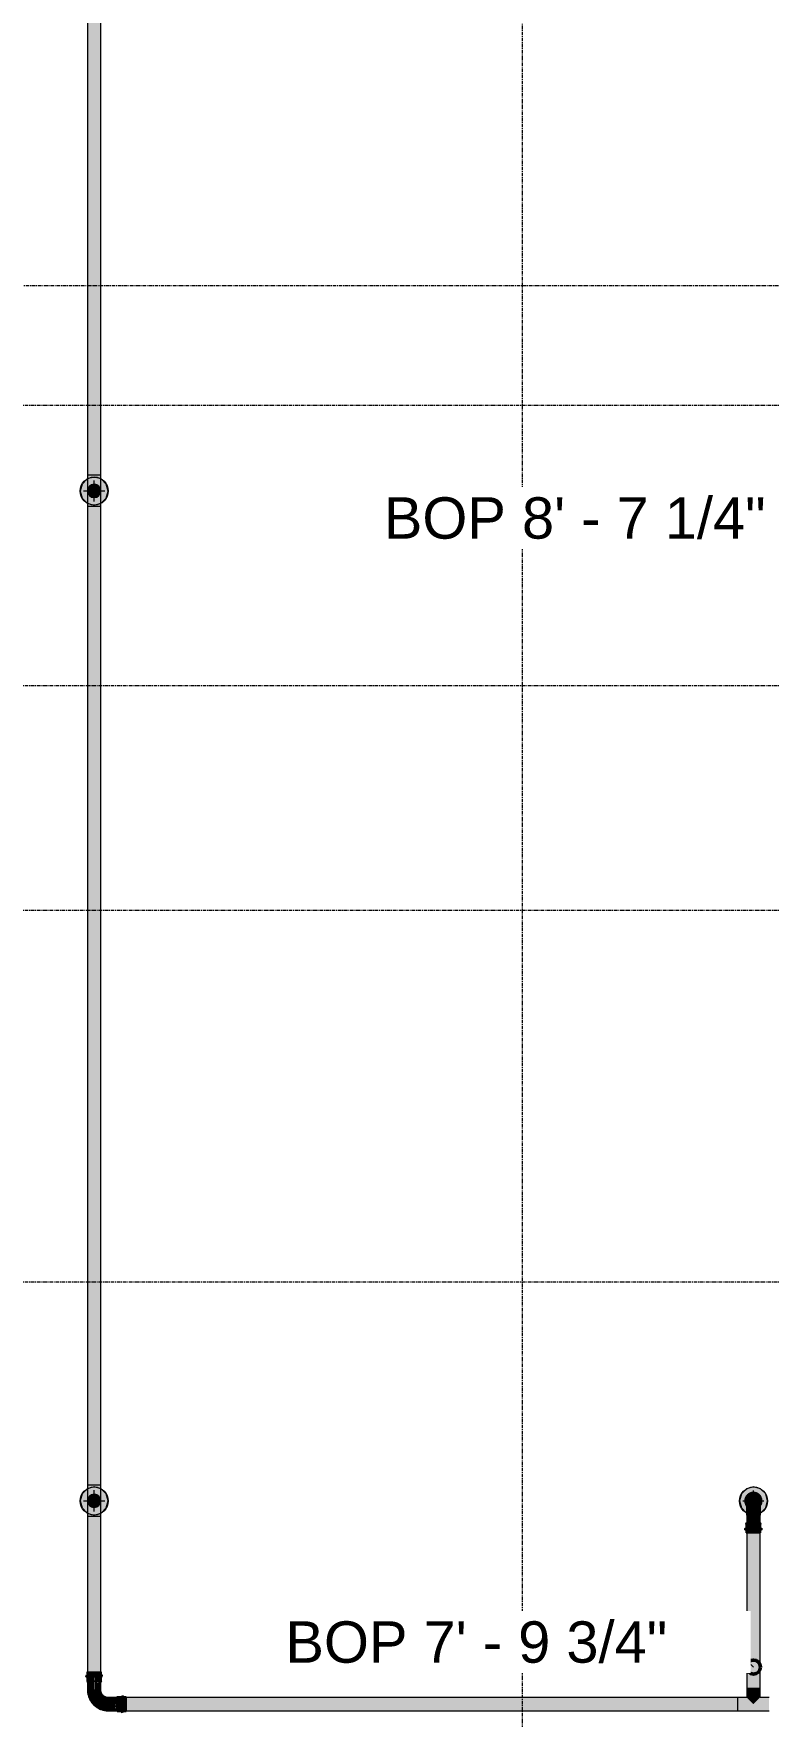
# Model space of a CAD drawing. Header units: inches. Extents: x -3679 to 241, y -496 to 1784.
# Drawn here: x -3010.6 to -2905.9, y 625 to 865 of the extents above; entities that cross this region are included whole.
import ezdxf

# ---------------------------------------------------------------- set-up
doc = ezdxf.new("R2010")
doc.units = ezdxf.units.IN
doc.header["$MEASUREMENT"] = 0
doc.linetypes.add('Grid Line', pattern=[0.875, 0.5, -0.125, 0.125, -0.125])
for name, color, linetype, lineweight in [('A-ANNO-NOTE', 250, 'Continuous', 9), ('G-ANNO-DIMS', 251, 'Continuous', 9), ('P-PIPE', 1, 'Continuous', 9), ('P-PIPE-CNTR', 1, 'Continuous', 9), ('S-GRID', 8, 'Continuous', 9)]:
    doc.layers.add(name, color=color, linetype=linetype, lineweight=lineweight)
doc.styles.add('Arial_1', font='arial.ttf', dxfattribs={"height": 5.901198})

# ---------------------------------------------------------------- blocks, each defined once
blk = doc.blocks.new('Victaulic-VicPress316-Elbow 90-45deg Style P568_P571 - Standard-1108936-LOWER PARKING')
at = {"layer": 'P-PIPE'}
for points in [[(-3003.06, 630.94), (-3001.68, 630.94), (-3000.94, 630.94), (-3000.94, 631.31), (-3002.33, 631.32), (-3003.06, 631.31), (-3003.06, 630.94)], [(-3003.06, 630.61), (-3002, 630.61), (-3002, 630.61), (-3000.94, 630.61), (-3000.89, 630.65), (-3000.8, 630.75), (-3000.78, 630.77), (-3000.94, 630.94), (-3002.33, 630.94), (-3003.06, 630.94), (-3003.11, 630.9), (-3003.2, 630.8), (-3003.22, 630.77), (-3003.11, 630.67)], [(-3002.95, 629.84), (-3002.92, 629.87), (-3002.75, 629.84), (-3002.65, 629.86), (-3002.34, 629.85), (-3002.29, 629.84), (-3002.17, 629.85), (-3001.93, 629.86), (-3001.63, 629.85), (-3001.52, 629.87), (-3001.23, 629.84), (-3001.11, 629.86), (-3001.05, 629.84), (-3001.05, 629.84), (-3001.03, 629.87), (-3001.01, 629.88), (-3000.97, 629.93), (-3000.94, 630.05), (-3002.33, 630.06), (-3003.06, 630.05), (-3003, 629.92), (-3002.95, 629.84)], [(-3002.95, 628.78), (-3002.61, 628.78), (-3002, 628.78), (-3002.02, 629.86), (-3002.34, 629.85), (-3002.49, 629.87), (-3002.6, 629.86), (-3002.68, 629.86), (-3002.78, 629.84), (-3002.92, 629.87), (-3002.95, 629.84), (-3002.95, 629.75)], [(-2999.98, 625.81), (-2999.99, 626.16), (-2999.99, 626.77), (-3000.76, 626.92), (-3001.41, 627.36), (-3001.85, 628.01), (-3002, 628.78), (-3002.95, 628.78), (-3002.9, 628.53), (-3002.83, 628.06), (-3002.7, 627.61), (-3002.52, 627.31), (-3002.12, 626.74), (-3002.05, 626.66), (-3001.64, 626.39), (-3001.41, 626.21), (-3001.12, 626.04), (-3000.71, 625.93), (-3000.06, 625.83), (-2999.99, 625.81)], [(-3001.05, 628.78), (-3001.06, 629.84), (-3001.11, 629.86), (-3001.28, 629.84), (-3001.34, 629.86), (-3001.63, 629.85), (-3001.73, 629.84), (-3001.86, 629.85), (-3002, 629.86), (-3002, 628.78), (-3001.05, 628.78)], [(-2999.99, 626.77), (-2999.99, 626.77), (-2999.99, 627.72), (-3000.52, 627.86), (-3000.91, 628.26), (-3001.07, 628.78), (-3002, 628.78), (-3001.85, 628.01), (-3001.41, 627.36), (-3000.76, 626.92), (-3000.37, 626.85)], [(-3000.86, 630.86), (-3000.89, 630.9), (-3000.94, 630.94), (-3000.87, 630.87)], [(-2999.99, 626.77), (-2999.99, 626.77), (-2998.91, 626.78), (-2998.93, 627.11), (-2998.9, 627.25), (-2998.91, 627.31), (-2998.91, 627.44), (-2998.93, 627.54), (-2998.9, 627.68), (-2998.93, 627.71), (-2999.99, 627.7), (-2999.99, 626.85)], [(-2999.98, 625.81), (-2998.92, 625.83), (-2998.9, 625.88), (-2998.92, 626.04), (-2998.91, 626.1), (-2998.92, 626.39), (-2998.93, 626.49), (-2998.92, 626.62), (-2998.91, 626.77), (-2999.99, 626.77), (-2999.99, 625.83)], [(-2998.71, 625.71), (-2998.72, 627.1), (-2998.71, 627.82), (-2998.85, 627.76), (-2998.92, 627.71), (-2998.9, 627.68), (-2998.93, 627.52), (-2998.91, 627.42), (-2998.93, 627.1), (-2998.93, 627.05), (-2998.92, 626.93), (-2998.91, 626.7), (-2998.92, 626.39), (-2998.9, 626.28), (-2998.93, 625.99), (-2998.9, 625.87), (-2998.91, 625.8), (-2998.89, 625.8), (-2998.88, 625.77), (-2998.83, 625.73)], [(-2998.71, 625.71), (-2998.15, 625.71), (-2998.16, 627.1), (-2998.16, 627.82), (-2998.71, 627.82), (-2998.72, 626.44), (-2998.71, 625.75)], [(-2997.99, 625.54), (-2997.83, 625.71), (-2997.83, 627.1), (-2997.83, 627.83), (-2997.86, 627.88), (-2997.97, 627.97), (-2997.99, 627.99), (-2998.15, 627.82), (-2998.16, 626.44), (-2998.15, 625.71), (-2998.12, 625.65), (-2998.01, 625.57), (-2997.99, 625.54)], [(-2997.83, 625.71), (-2997.45, 625.71), (-2997.45, 627.1), (-2997.45, 627.82), (-2997.83, 627.82), (-2997.83, 626.44), (-2997.83, 625.78)], [(-2997.91, 625.62), (-2997.86, 625.65), (-2997.83, 625.7), (-2997.9, 625.63)]]:
    blk.add_hatch(color=256, dxfattribs=at).paths.add_polyline_path(points, flags=0)
h = blk.add_hatch(color=256, dxfattribs=at)
h.paths.add_polyline_path([(-3003.06, 630.05), (-3002, 630.06), (-3002.01, 630.61), (-3003.06, 630.61), (-3003.06, 630.05)], flags=0)
h.paths.add_polyline_path([(-3000.94, 630.05), (-3000.94, 630.61), (-3002, 630.61), (-3002, 630.06), (-3000.98, 630.05)], flags=0)
h = blk.add_hatch(color=256, dxfattribs=at)
h.paths.add_polyline_path([(-3000.23, 625.86), (-3000.29, 625.87), (-3000.71, 625.93), (-3000.6, 625.92), (-3000.3, 625.87)], flags=0)
h.paths.add_polyline_path([(-3001.12, 626.04), (-3001.46, 626.25), (-3001.74, 626.45), (-3001.6, 626.35), (-3001.41, 626.21), (-3001.17, 626.07)], flags=0)
for p, q in [((-3003.06, 631.31), (-3003.06, 630.94)), ((-3000.94, 630.94), (-3000.94, 631.31)), ((-3003.06, 630.61), (-3003.06, 630.05)), ((-3003.06, 630.05), (-3002.98, 629.86)), ((-3002.98, 629.86), (-3002.95, 629.84)), ((-3002.95, 629.9), (-3002.95, 628.78)), ((-3000.94, 630.05), (-3001.05, 629.84)), ((-3001.05, 628.78), (-3001.05, 629.88)), ((-3000.94, 630.05), (-3000.94, 630.61)), ((-2998.86, 627.71), (-2999.98, 627.71)), ((-2998.71, 627.82), (-2998.93, 627.71)), ((-2998.15, 627.82), (-2998.71, 627.82)), ((-2997.45, 627.82), (-2997.83, 627.82)), ((-2999.98, 625.81), (-2998.88, 625.81)), ((-2998.9, 625.79), (-2998.93, 625.81)), ((-2998.71, 625.71), (-2998.9, 625.79)), ((-2998.71, 625.71), (-2998.15, 625.71)), ((-2997.83, 625.71), (-2997.45, 625.71))]:
    blk.add_line(p, q, dxfattribs=at)
at = {"layer": 'P-PIPE', "flags": 128}
for points in [[(-3003.18, 630.66), (-3003.08, 630.94), (-3003.06, 630.94), (-3003.06, 630.94), (-3003.05, 630.94), (-3003.04, 630.94), (-3003.03, 630.94), (-3003.02, 630.94), (-3003.01, 630.94), (-3002.99, 630.94), (-3002.98, 630.94), (-3002.96, 630.94), (-3002.94, 630.94), (-3002.92, 630.94), (-3002.9, 630.94), (-3002.88, 630.94), (-3002.85, 630.94), (-3002.83, 630.94), (-3002.8, 630.94), (-3002.77, 630.94), (-3002.74, 630.94), (-3002.71, 630.94), (-3002.68, 630.94), (-3002.65, 630.94), (-3002.61, 630.94), (-3002.58, 630.94), (-3002.54, 630.94), (-3002.5, 630.94), (-3002.47, 630.94), (-3002.43, 630.94), (-3002.39, 630.94), (-3002.35, 630.94), (-3002.31, 630.94), (-3002.27, 630.94), (-3002.23, 630.94), (-3002.18, 630.94), (-3002.14, 630.94), (-3002.1, 630.94), (-3002.06, 630.94), (-3002.02, 630.94), (-3001.97, 630.94), (-3001.93, 630.94), (-3001.89, 630.94), (-3001.85, 630.94), (-3001.8, 630.94), (-3001.76, 630.94), (-3001.72, 630.94), (-3001.68, 630.94), (-3001.64, 630.94), (-3001.6, 630.94), (-3001.56, 630.94), (-3001.52, 630.94), (-3001.49, 630.94), (-3001.45, 630.94), (-3001.41, 630.94), (-3001.38, 630.94), (-3001.35, 630.94), (-3001.31, 630.94), (-3001.28, 630.94), (-3001.25, 630.94), (-3001.22, 630.94), (-3001.19, 630.94), (-3001.17, 630.94), (-3001.14, 630.94), (-3001.12, 630.94), (-3001.09, 630.94), (-3001.07, 630.94), (-3001.05, 630.94), (-3001.03, 630.94), (-3001.02, 630.94), (-3001, 630.94), (-3000.99, 630.94), (-3000.98, 630.94), (-3000.96, 630.94), (-3000.96, 630.94), (-3000.95, 630.94), (-3000.94, 630.94), (-3000.93, 630.94), (-3000.92, 630.94), (-3000.82, 630.89)], [(-3003.18, 630.66), (-3003.07, 630.61), (-3003.06, 630.61), (-3003.06, 630.61), (-3003.05, 630.61), (-3003.04, 630.61), (-3003.03, 630.61), (-3003.02, 630.61)], [(-3002.95, 628.78), (-3002.95, 628.66), (-3002.94, 628.54), (-3002.93, 628.42), (-3002.91, 628.31), (-3002.89, 628.19), (-3002.86, 628.07), (-3002.83, 627.96), (-3002.8, 627.85), (-3002.76, 627.73), (-3002.72, 627.62), (-3002.67, 627.52), (-3002.61, 627.41), (-3002.56, 627.31), (-3002.5, 627.2), (-3002.43, 627.11), (-3002.36, 627.01), (-3002.29, 626.92), (-3002.21, 626.82), (-3002.13, 626.74), (-3002.08, 626.68)], [(-3000.74, 628.03), (-3000.77, 628.06), (-3000.8, 628.09), (-3000.82, 628.12), (-3000.85, 628.16), (-3000.87, 628.19), (-3000.9, 628.23), (-3000.92, 628.26), (-3000.94, 628.3), (-3000.96, 628.34), (-3000.97, 628.38), (-3000.99, 628.42), (-3001, 628.46), (-3001.01, 628.5), (-3001.02, 628.54), (-3001.03, 628.58), (-3001.04, 628.63), (-3001.04, 628.67), (-3001.05, 628.71), (-3001.05, 628.75), (-3001.05, 628.78)], [(-3000.99, 630.61), (-3000.97, 630.61), (-3000.96, 630.61), (-3000.95, 630.61), (-3000.95, 630.61), (-3000.94, 630.61), (-3000.93, 630.61), (-3000.9, 630.61), (-3000.82, 630.89)], [(-3002.08, 626.68), (-3002, 626.6), (-3001.91, 626.52), (-3001.82, 626.45), (-3001.72, 626.38), (-3001.62, 626.31), (-3001.52, 626.24), (-3001.42, 626.19), (-3001.32, 626.13), (-3001.21, 626.08), (-3001.1, 626.03), (-3000.99, 625.99), (-3000.88, 625.95), (-3000.76, 625.92), (-3000.65, 625.89), (-3000.53, 625.87), (-3000.41, 625.85), (-3000.3, 625.83), (-3000.18, 625.82), (-3000.06, 625.82), (-2999.98, 625.81)], [(-2999.98, 627.71), (-3000.03, 627.72), (-3000.07, 627.72), (-3000.11, 627.72), (-3000.15, 627.73), (-3000.2, 627.74), (-3000.24, 627.74), (-3000.28, 627.76), (-3000.32, 627.77), (-3000.36, 627.78), (-3000.4, 627.8), (-3000.44, 627.82), (-3000.48, 627.83), (-3000.51, 627.86), (-3000.55, 627.88), (-3000.59, 627.9), (-3000.62, 627.93), (-3000.65, 627.95), (-3000.69, 627.98), (-3000.72, 628.01), (-3000.74, 628.03)], [(-2997.87, 627.94), (-2998.15, 627.84), (-2998.15, 627.83), (-2998.15, 627.82), (-2998.16, 627.81), (-2998.16, 627.81), (-2998.16, 627.8), (-2998.16, 627.79), (-2998.16, 627.77), (-2998.16, 627.76), (-2998.16, 627.74), (-2998.16, 627.73), (-2998.16, 627.71), (-2998.16, 627.69), (-2998.16, 627.67), (-2998.16, 627.64), (-2998.16, 627.62), (-2998.16, 627.59), (-2998.16, 627.56), (-2998.16, 627.54), (-2998.16, 627.51), (-2998.16, 627.48), (-2998.16, 627.44), (-2998.16, 627.41), (-2998.16, 627.38), (-2998.16, 627.34), (-2998.16, 627.3), (-2998.16, 627.27), (-2998.16, 627.23), (-2998.16, 627.19), (-2998.16, 627.15), (-2998.16, 627.11), (-2998.16, 627.07), (-2998.16, 627.03), (-2998.16, 626.99), (-2998.16, 626.95), (-2998.16, 626.91), (-2998.16, 626.86), (-2998.16, 626.82), (-2998.16, 626.78), (-2998.16, 626.74), (-2998.16, 626.7), (-2998.16, 626.65), (-2998.16, 626.61), (-2998.16, 626.57), (-2998.16, 626.53), (-2998.16, 626.49), (-2998.16, 626.45), (-2998.16, 626.41), (-2998.16, 626.37), (-2998.16, 626.33), (-2998.16, 626.29), (-2998.16, 626.25), (-2998.16, 626.21), (-2998.16, 626.18), (-2998.16, 626.14), (-2998.16, 626.11), (-2998.16, 626.08), (-2998.16, 626.05), (-2998.16, 626.02), (-2998.16, 625.99), (-2998.16, 625.96), (-2998.16, 625.93), (-2998.16, 625.91), (-2998.16, 625.88), (-2998.16, 625.86), (-2998.16, 625.84), (-2998.16, 625.82), (-2998.16, 625.8), (-2998.16, 625.78), (-2998.16, 625.77), (-2998.16, 625.75), (-2998.16, 625.74), (-2998.16, 625.73), (-2998.16, 625.72), (-2998.16, 625.71), (-2998.15, 625.7), (-2998.15, 625.7), (-2998.15, 625.68), (-2998.11, 625.59)], [(-2997.82, 627.79), (-2997.82, 627.8), (-2997.82, 627.81), (-2997.82, 627.82), (-2997.83, 627.82), (-2997.83, 627.83), (-2997.83, 627.85), (-2997.87, 627.94)], [(-2998.11, 625.59), (-2997.83, 625.69), (-2997.83, 625.7), (-2997.83, 625.71), (-2997.82, 625.71), (-2997.82, 625.72), (-2997.82, 625.73), (-2997.82, 625.74)]]:
    blk.add_lwpolyline(points, dxfattribs=at)
at = {"layer": 'P-PIPE'}
for centre, major_axis, ratio, start_param, end_param in [((-3002, 631.31), (-1.06, 0), 0.004168, 3.145759, 6.283185), ((-3002, 630.94), (-1.06, 0), 0.004168, 3.145759, 6.283185), ((-3002, 630.61), (-1.06, 0), 0.004168, 3.145759, 6.283185), ((-3002, 629.84), (-0.95, 0), 0.004168, 5.632184, 5.659033), ((-3002, 629.84), (-0.95, 0), 0.004168, 5.030715, 5.051448), ((-3002, 629.84), (-0.95, 0), 0.004168, 4.381663, 4.402396), ((-3002, 629.84), (-0.95, 0), 0.004168, 3.774078, 3.800927), ((-2998.93, 626.76), (0, 0.95), 0.004167, 0.62415, 0.651), ((-2998.93, 626.76), (0, 0.95), 0.004167, 1.231735, 1.252469), ((-2998.93, 626.76), (0, 0.95), 0.004167, 1.880787, 1.901521), ((-2998.15, 626.76), (0, 1.06), 0.004167, 0, 3.137425), ((-2997.83, 626.76), (0, 1.06), 0.004167, 0, 3.137425), ((-2997.45, 626.76), (0, 1.06), 0.004167, 0, 3.137425), ((-2997.45, 626.76), (0, 1.06), 0.004167, 5.944684, 6.041363), ((-2998.93, 626.76), (0, 0.95), 0.004167, 2.482256, 2.509106), ((-2997.45, 626.76), (0, 1.06), 0.004167, 3.141593, 3.482353)]:
    blk.add_ellipse(centre, major_axis=major_axis, ratio=ratio, start_param=start_param, end_param=end_param, dxfattribs=at)
blk = doc.blocks.new('Victaulic-VicPress316-Elbow 90-45deg Style P568_P571 - Standard-1108996-LOWER PARKING')
at = {"layer": 'P-PIPE'}
for points in [[(-2908.02, 654.52), (-2908.02, 654.68), (-2908.64, 654.89), (-2909.03, 655.42), (-2909.03, 656.07), (-2908.64, 656.6), (-2908.02, 656.8), (-2908.02, 656.97), (-2908.26, 656.94), (-2908.49, 656.87), (-2908.91, 656.57), (-2909.09, 656.33), (-2909.19, 656.07), (-2909.25, 655.74), (-2909.19, 655.4), (-2909.07, 655.11), (-2908.87, 654.89), (-2908.49, 654.61), (-2908.26, 654.54)], [(-2908.02, 654.68), (-2908.02, 654.79), (-2908.58, 654.97), (-2908.93, 655.45), (-2908.93, 656.04), (-2908.58, 656.51), (-2908.02, 656.69), (-2908.02, 656.8), (-2908.64, 656.6), (-2909.03, 656.07), (-2909.03, 655.42), (-2908.64, 654.89)], [(-2908.02, 654.52), (-2907.78, 654.54), (-2907.55, 654.61), (-2907.13, 654.92), (-2906.97, 655.11), (-2906.85, 655.41), (-2906.8, 655.74), (-2906.86, 656.08), (-2906.97, 656.38), (-2907.17, 656.6), (-2907.55, 656.87), (-2908.02, 656.88), (-2908.02, 656.8), (-2907.4, 656.6), (-2907.01, 656.07), (-2907.01, 655.42), (-2907.4, 654.89), (-2908.02, 654.68), (-2908.02, 654.54)], [(-2908.02, 654.68), (-2907.4, 654.89), (-2907.01, 655.42), (-2907.01, 656.07), (-2907.4, 656.6), (-2908.02, 656.8), (-2908.02, 656.69), (-2907.46, 656.51), (-2907.12, 656.04), (-2907.12, 655.45), (-2907.46, 654.97), (-2908.02, 654.79)], [(-2908.75, 652.45), (-2908.02, 652.45), (-2908.02, 652.67), (-2908.3, 652.64), (-2908.63, 652.66), (-2908.75, 652.65), (-2908.87, 652.65), (-2908.93, 652.67), (-2909.03, 652.61), (-2909.05, 652.57), (-2909.03, 652.45), (-2908.84, 652.45)], [(-2908.75, 653.73), (-2908.02, 653.73), (-2908.02, 654.52), (-2908.28, 654.55), (-2908.52, 654.63), (-2908.91, 654.92), (-2908.97, 654.97), (-2908.96, 653.73), (-2908.84, 653.73)], [(-2908.27, 652.64), (-2908.23, 652.64), (-2908.02, 652.67), (-2908.02, 653.73), (-2908.97, 653.73), (-2908.97, 652.65), (-2908.91, 652.67), (-2908.84, 652.64), (-2908.75, 652.65), (-2908.68, 652.65), (-2908.56, 652.67), (-2908.46, 652.66), (-2908.27, 652.64)], [(-2907.13, 653.73), (-2907.07, 653.73), (-2907.09, 654.97), (-2907.17, 654.89), (-2907.56, 654.61), (-2907.78, 654.54), (-2908.02, 654.52), (-2908.02, 653.73), (-2907.2, 653.73)], [(-2907.2, 652.64), (-2907.19, 652.64), (-2907.12, 652.67), (-2907.07, 652.65), (-2907.09, 653.73), (-2908.02, 653.73), (-2908.02, 652.67), (-2907.7, 652.64), (-2907.4, 652.66), (-2907.29, 652.65), (-2907.21, 652.64)], [(-2907.01, 652.45), (-2906.99, 652.57), (-2907.04, 652.63), (-2907.13, 652.67), (-2907.21, 652.64), (-2907.48, 652.67), (-2907.56, 652.65), (-2907.81, 652.65), (-2908.02, 652.67), (-2908.02, 652.45), (-2907.21, 652.45)], [(-2908.02, 651.57), (-2908.02, 651.9), (-2909.03, 651.9), (-2909.25, 651.73), (-2909.19, 651.62), (-2909.03, 651.57), (-2908.23, 651.57)], [(-2908.84, 651.9), (-2908.02, 651.9), (-2908.02, 652.45), (-2909.03, 652.45), (-2909.03, 651.9), (-2908.9, 651.9)], [(-2908.36, 651.19), (-2908.02, 651.19), (-2908.02, 651.57), (-2909.03, 651.57), (-2909.03, 651.19), (-2908.43, 651.19)], [(-2907.4, 651.9), (-2907.01, 651.9), (-2907.01, 652.45), (-2908.02, 652.45), (-2908.02, 651.9), (-2907.69, 651.9)], [(-2908.02, 651.57), (-2906.97, 651.58), (-2906.86, 651.62), (-2906.8, 651.73), (-2906.86, 651.79), (-2907.01, 651.9), (-2908.02, 651.9), (-2908.02, 651.65)], [(-2907.21, 651.19), (-2907.01, 651.19), (-2907.01, 651.57), (-2908.02, 651.57), (-2908.02, 651.19), (-2907.34, 651.19)]]:
    blk.add_hatch(color=256, dxfattribs=at).paths.add_polyline_path(points, flags=0)
for p, q in [((-2907.07, 655.79), (-2907.07, 655.75)), ((-2908.97, 653.73), (-2908.97, 652.63)), ((-2908.56, 652.67), (-2908.6, 652.67)), ((-2907.44, 652.67), (-2907.48, 652.67)), ((-2907.07, 652.63), (-2907.07, 653.73)), ((-2909.08, 652.45), (-2909.08, 651.9)), ((-2909.08, 651.57), (-2909.08, 651.19)), ((-2908.02, 651.9), (-2909.03, 651.9)), ((-2908.02, 651.57), (-2909.03, 651.57)), ((-2909.03, 651.19), (-2908.02, 651.19)), ((-2907.01, 651.9), (-2908.02, 651.9)), ((-2907.01, 651.57), (-2908.02, 651.57)), ((-2908.02, 651.19), (-2907.01, 651.19)), ((-2906.96, 651.9), (-2906.96, 652.45)), ((-2906.96, 651.19), (-2906.96, 651.57))]:
    blk.add_line(p, q, dxfattribs=at)
at = {"layer": 'P-PIPE', "flags": 128}
for points in [[(-2908.02, 656.97), (-2908.07, 656.97), (-2908.12, 656.96), (-2908.17, 656.96), (-2908.22, 656.95), (-2908.26, 656.94), (-2908.31, 656.93), (-2908.36, 656.92), (-2908.41, 656.9), (-2908.45, 656.89), (-2908.5, 656.87), (-2908.54, 656.85), (-2908.59, 656.83), (-2908.63, 656.8), (-2908.67, 656.78), (-2908.71, 656.75), (-2908.75, 656.72), (-2908.79, 656.69), (-2908.83, 656.66), (-2908.86, 656.63), (-2908.9, 656.6), (-2908.93, 656.56), (-2908.96, 656.52), (-2909, 656.48), (-2909.02, 656.44), (-2909.05, 656.4), (-2909.08, 656.36), (-2909.1, 656.32), (-2909.12, 656.28), (-2909.14, 656.23), (-2909.16, 656.19), (-2909.18, 656.14), (-2909.19, 656.09), (-2909.21, 656.05), (-2909.22, 656), (-2909.23, 655.95), (-2909.23, 655.9), (-2909.24, 655.85), (-2909.24, 655.8), (-2909.25, 655.76), (-2909.24, 655.71), (-2909.24, 655.66), (-2909.24, 655.61), (-2909.23, 655.56), (-2909.22, 655.51), (-2909.21, 655.46), (-2909.2, 655.42), (-2909.19, 655.37), (-2909.17, 655.32), (-2909.15, 655.28), (-2909.13, 655.23), (-2909.11, 655.19), (-2909.09, 655.15), (-2909.07, 655.1), (-2909.04, 655.06), (-2909.01, 655.02), (-2908.98, 654.98), (-2908.95, 654.95), (-2908.92, 654.91), (-2908.88, 654.87), (-2908.85, 654.84), (-2908.81, 654.81), (-2908.77, 654.78), (-2908.73, 654.75), (-2908.69, 654.72), (-2908.65, 654.69), (-2908.61, 654.67), (-2908.57, 654.65), (-2908.52, 654.63), (-2908.48, 654.61), (-2908.43, 654.59), (-2908.39, 654.57), (-2908.34, 654.56), (-2908.29, 654.55), (-2908.24, 654.54), (-2908.19, 654.53), (-2908.15, 654.53), (-2908.1, 654.52), (-2908.05, 654.52), (-2908.02, 654.52)], [(-2908.97, 655.73), (-2908.97, 655.74), (-2908.97, 655.74), (-2908.97, 655.74)], [(-2908.02, 654.52), (-2907.97, 654.52), (-2907.92, 654.52), (-2907.88, 654.53), (-2907.83, 654.53), (-2907.78, 654.54), (-2907.73, 654.55), (-2907.68, 654.57), (-2907.64, 654.58), (-2907.59, 654.6), (-2907.55, 654.62), (-2907.5, 654.64), (-2907.46, 654.66), (-2907.41, 654.68), (-2907.37, 654.71), (-2907.33, 654.73), (-2907.29, 654.76), (-2907.25, 654.79), (-2907.22, 654.82), (-2907.18, 654.86), (-2907.14, 654.89), (-2907.11, 654.93), (-2907.08, 654.96), (-2907.05, 655), (-2907.02, 655.04), (-2906.99, 655.08), (-2906.97, 655.12), (-2906.94, 655.17), (-2906.92, 655.21), (-2906.9, 655.25), (-2906.88, 655.3), (-2906.86, 655.35), (-2906.85, 655.39), (-2906.84, 655.44), (-2906.83, 655.49), (-2906.82, 655.53), (-2906.81, 655.58), (-2906.8, 655.63), (-2906.8, 655.68), (-2906.8, 655.73), (-2906.8, 655.78), (-2906.8, 655.83), (-2906.81, 655.88), (-2906.81, 655.92), (-2906.82, 655.97), (-2906.83, 656.02), (-2906.84, 656.07), (-2906.86, 656.12), (-2906.87, 656.16), (-2906.89, 656.21), (-2906.91, 656.25), (-2906.93, 656.3), (-2906.95, 656.34), (-2906.98, 656.38), (-2907, 656.42), (-2907.03, 656.46), (-2907.06, 656.5), (-2907.09, 656.54), (-2907.13, 656.58), (-2907.16, 656.61), (-2907.2, 656.65), (-2907.23, 656.68), (-2907.27, 656.71), (-2907.31, 656.74), (-2907.35, 656.77), (-2907.39, 656.79), (-2907.43, 656.82), (-2907.48, 656.84), (-2907.52, 656.86), (-2907.57, 656.88), (-2907.61, 656.9), (-2907.66, 656.91), (-2907.71, 656.92), (-2907.75, 656.94), (-2907.8, 656.95), (-2907.85, 656.95), (-2907.9, 656.96), (-2907.95, 656.96), (-2908, 656.97), (-2908.02, 656.97)], [(-2907.07, 655.74), (-2907.07, 655.74), (-2907.07, 655.74), (-2907.07, 655.73)], [(-2909.08, 652.45), (-2909.08, 652.46), (-2909.08, 652.48), (-2909.08, 652.49), (-2909.08, 652.5), (-2909.08, 652.51), (-2909.07, 652.52), (-2909.07, 652.53), (-2909.07, 652.54), (-2909.06, 652.55), (-2909.06, 652.56), (-2909.05, 652.57), (-2909.05, 652.58), (-2909.04, 652.59), (-2909.04, 652.6), (-2909.03, 652.61), (-2909.03, 652.62), (-2909.02, 652.63), (-2909.01, 652.63), (-2909.01, 652.64), (-2909, 652.65), (-2908.99, 652.66), (-2908.98, 652.66), (-2908.97, 652.67), (-2908.97, 652.67)], [(-2908.97, 653.73), (-2908.97, 653.81), (-2908.97, 653.89), (-2908.97, 653.97), (-2908.97, 654.05), (-2908.97, 654.13), (-2908.97, 654.21), (-2908.97, 654.28), (-2908.97, 654.36), (-2908.97, 654.44), (-2908.97, 654.51), (-2908.97, 654.59), (-2908.97, 654.66), (-2908.97, 654.73), (-2908.97, 654.8), (-2908.97, 654.87), (-2908.97, 654.93), (-2908.97, 654.99)], [(-2907.07, 654.99), (-2907.07, 654.95), (-2907.07, 654.88), (-2907.07, 654.82), (-2907.07, 654.75), (-2907.07, 654.68), (-2907.07, 654.61), (-2907.07, 654.53), (-2907.07, 654.46), (-2907.07, 654.38), (-2907.07, 654.31), (-2907.07, 654.23), (-2907.07, 654.15), (-2907.07, 654.07), (-2907.07, 653.99), (-2907.07, 653.91), (-2907.07, 653.83), (-2907.07, 653.75), (-2907.07, 653.73)], [(-2907.07, 652.67), (-2907.06, 652.67), (-2907.05, 652.66), (-2907.05, 652.65), (-2907.04, 652.64), (-2907.03, 652.63), (-2907.02, 652.63), (-2907.02, 652.62), (-2907.01, 652.61), (-2907.01, 652.6), (-2907, 652.59), (-2906.99, 652.58), (-2906.99, 652.57), (-2906.99, 652.56), (-2906.98, 652.55), (-2906.98, 652.54), (-2906.97, 652.53), (-2906.97, 652.52), (-2906.97, 652.51), (-2906.97, 652.5), (-2906.97, 652.49), (-2906.96, 652.48), (-2906.96, 652.47), (-2906.96, 652.46), (-2906.96, 652.45)], [(-2909.08, 651.57), (-2909.09, 651.57), (-2909.09, 651.57), (-2909.1, 651.57), (-2909.11, 651.57), (-2909.11, 651.57), (-2909.12, 651.57), (-2909.13, 651.57), (-2909.13, 651.58), (-2909.14, 651.58), (-2909.14, 651.58), (-2909.15, 651.58), (-2909.16, 651.59), (-2909.16, 651.59), (-2909.17, 651.59), (-2909.17, 651.6), (-2909.18, 651.6), (-2909.18, 651.6), (-2909.19, 651.61), (-2909.19, 651.61), (-2909.2, 651.62), (-2909.2, 651.62), (-2909.21, 651.63), (-2909.21, 651.63), (-2909.22, 651.64), (-2909.22, 651.64), (-2909.22, 651.65), (-2909.23, 651.66), (-2909.23, 651.66), (-2909.23, 651.67), (-2909.23, 651.67), (-2909.24, 651.68), (-2909.24, 651.69), (-2909.24, 651.69), (-2909.24, 651.7), (-2909.24, 651.7), (-2909.24, 651.71), (-2909.24, 651.72), (-2909.25, 651.72), (-2909.25, 651.73), (-2909.25, 651.74), (-2909.24, 651.74), (-2909.24, 651.75), (-2909.24, 651.76), (-2909.24, 651.76), (-2909.24, 651.77), (-2909.24, 651.78), (-2909.24, 651.78), (-2909.24, 651.79), (-2909.23, 651.8), (-2909.23, 651.8), (-2909.23, 651.81), (-2909.22, 651.81), (-2909.22, 651.82), (-2909.22, 651.82), (-2909.21, 651.83), (-2909.21, 651.83), (-2909.21, 651.84), (-2909.2, 651.84), (-2909.2, 651.85), (-2909.19, 651.85), (-2909.19, 651.86), (-2909.18, 651.86), (-2909.18, 651.87), (-2909.17, 651.87), (-2909.17, 651.87), (-2909.16, 651.88), (-2909.15, 651.88), (-2909.15, 651.88), (-2909.14, 651.89), (-2909.14, 651.89), (-2909.13, 651.89), (-2909.12, 651.89), (-2909.12, 651.89), (-2909.11, 651.89), (-2909.1, 651.9), (-2909.1, 651.9), (-2909.09, 651.9), (-2909.08, 651.9), (-2909.08, 651.9)], [(-2908.02, 651.9), (-2908.06, 651.9), (-2908.11, 651.9), (-2908.15, 651.9), (-2908.19, 651.9), (-2908.23, 651.9), (-2908.27, 651.9), (-2908.31, 651.9), (-2908.35, 651.9), (-2908.39, 651.9), (-2908.43, 651.9), (-2908.47, 651.9), (-2908.51, 651.9), (-2908.55, 651.9), (-2908.58, 651.9), (-2908.62, 651.9), (-2908.65, 651.9), (-2908.69, 651.9), (-2908.72, 651.9), (-2908.75, 651.9), (-2908.78, 651.9), (-2908.81, 651.9), (-2908.84, 651.9), (-2908.86, 651.9), (-2908.89, 651.9), (-2908.91, 651.9), (-2908.94, 651.9), (-2908.96, 651.9), (-2908.98, 651.9), (-2908.99, 651.9), (-2909.01, 651.9), (-2909.02, 651.9), (-2909.04, 651.9), (-2909.05, 651.9), (-2909.06, 651.9), (-2909.07, 651.9), (-2909.07, 651.9), (-2909.08, 651.9), (-2909.08, 651.9), (-2909.08, 651.9), (-2909.08, 651.9)], [(-2909.08, 651.9), (-2909.08, 651.9), (-2909.08, 651.9), (-2909.07, 651.9), (-2909.07, 651.9), (-2909.06, 651.9), (-2909.05, 651.9), (-2909.04, 651.9), (-2909.03, 651.9)], [(-2909.02, 651.57), (-2909.04, 651.57), (-2909.05, 651.57), (-2909.06, 651.57), (-2909.07, 651.57), (-2909.07, 651.57), (-2909.08, 651.57), (-2909.08, 651.57), (-2909.08, 651.57), (-2909.08, 651.57)], [(-2909.08, 651.57), (-2909.08, 651.57), (-2909.08, 651.57), (-2909.07, 651.57), (-2909.07, 651.57), (-2909.06, 651.57), (-2909.05, 651.57), (-2909.04, 651.57), (-2909.03, 651.57), (-2909.01, 651.57), (-2909, 651.57), (-2908.98, 651.57), (-2908.96, 651.57), (-2908.94, 651.57), (-2908.92, 651.57), (-2908.9, 651.57), (-2908.87, 651.57), (-2908.85, 651.57), (-2908.82, 651.57), (-2908.79, 651.57), (-2908.76, 651.57), (-2908.73, 651.57), (-2908.7, 651.57), (-2908.66, 651.57), (-2908.63, 651.57), (-2908.59, 651.57), (-2908.56, 651.57), (-2908.52, 651.57), (-2908.48, 651.57), (-2908.44, 651.57), (-2908.41, 651.57), (-2908.37, 651.57), (-2908.33, 651.57), (-2908.28, 651.57), (-2908.24, 651.57), (-2908.2, 651.57), (-2908.16, 651.57), (-2908.12, 651.57), (-2908.08, 651.57), (-2908.03, 651.57), (-2908.02, 651.57)], [(-2906.96, 651.9), (-2906.96, 651.9), (-2906.97, 651.9), (-2906.97, 651.9), (-2906.98, 651.9), (-2906.98, 651.9), (-2906.99, 651.9), (-2907, 651.9), (-2907.02, 651.9), (-2907.03, 651.9), (-2907.05, 651.9), (-2907.06, 651.9), (-2907.08, 651.9), (-2907.1, 651.9), (-2907.12, 651.9), (-2907.15, 651.9), (-2907.17, 651.9), (-2907.2, 651.9), (-2907.23, 651.9), (-2907.25, 651.9), (-2907.28, 651.9), (-2907.32, 651.9), (-2907.35, 651.9), (-2907.38, 651.9), (-2907.41, 651.9), (-2907.45, 651.9), (-2907.49, 651.9), (-2907.52, 651.9), (-2907.56, 651.9), (-2907.6, 651.9), (-2907.64, 651.9), (-2907.68, 651.9), (-2907.72, 651.9), (-2907.76, 651.9), (-2907.8, 651.9), (-2907.84, 651.9), (-2907.88, 651.9), (-2907.93, 651.9), (-2907.97, 651.9), (-2908.01, 651.9), (-2908.02, 651.9)], [(-2908.02, 651.57), (-2907.98, 651.57), (-2907.94, 651.57), (-2907.9, 651.57), (-2907.85, 651.57), (-2907.81, 651.57), (-2907.77, 651.57), (-2907.73, 651.57), (-2907.69, 651.57), (-2907.65, 651.57), (-2907.61, 651.57), (-2907.57, 651.57), (-2907.53, 651.57), (-2907.5, 651.57), (-2907.46, 651.57), (-2907.42, 651.57), (-2907.39, 651.57), (-2907.36, 651.57), (-2907.32, 651.57), (-2907.29, 651.57), (-2907.26, 651.57), (-2907.23, 651.57), (-2907.21, 651.57), (-2907.18, 651.57), (-2907.15, 651.57), (-2907.13, 651.57), (-2907.11, 651.57), (-2907.09, 651.57), (-2907.07, 651.57), (-2907.05, 651.57), (-2907.03, 651.57), (-2907.02, 651.57), (-2907.01, 651.57), (-2907, 651.57), (-2906.99, 651.57), (-2906.98, 651.57), (-2906.97, 651.57), (-2906.97, 651.57), (-2906.96, 651.57), (-2906.96, 651.57), (-2906.96, 651.57)], [(-2907.02, 651.9), (-2907.01, 651.9), (-2907, 651.9), (-2906.99, 651.9), (-2906.98, 651.9), (-2906.97, 651.9), (-2906.97, 651.9), (-2906.96, 651.9), (-2906.96, 651.9), (-2906.96, 651.9)], [(-2906.96, 651.57), (-2906.96, 651.57), (-2906.97, 651.57), (-2906.97, 651.57), (-2906.98, 651.57), (-2906.98, 651.57), (-2906.99, 651.57), (-2907, 651.57), (-2907.02, 651.57)], [(-2906.96, 651.9), (-2906.96, 651.9), (-2906.95, 651.9), (-2906.94, 651.9), (-2906.94, 651.9), (-2906.93, 651.89), (-2906.92, 651.89), (-2906.92, 651.89), (-2906.91, 651.89), (-2906.9, 651.89), (-2906.9, 651.88), (-2906.89, 651.88), (-2906.89, 651.88), (-2906.88, 651.88), (-2906.88, 651.87), (-2906.87, 651.87), (-2906.86, 651.86), (-2906.86, 651.86), (-2906.85, 651.86), (-2906.85, 651.85), (-2906.84, 651.85), (-2906.84, 651.84), (-2906.84, 651.84), (-2906.83, 651.83), (-2906.83, 651.83), (-2906.82, 651.82), (-2906.82, 651.82), (-2906.82, 651.81), (-2906.81, 651.8), (-2906.81, 651.8), (-2906.81, 651.79), (-2906.81, 651.79), (-2906.81, 651.78), (-2906.8, 651.77), (-2906.8, 651.77), (-2906.8, 651.76), (-2906.8, 651.75), (-2906.8, 651.75), (-2906.8, 651.74), (-2906.8, 651.73), (-2906.8, 651.73), (-2906.8, 651.72), (-2906.8, 651.71), (-2906.8, 651.71), (-2906.8, 651.7), (-2906.8, 651.7), (-2906.8, 651.69), (-2906.81, 651.68), (-2906.81, 651.68), (-2906.81, 651.67), (-2906.81, 651.66), (-2906.82, 651.66), (-2906.82, 651.65), (-2906.82, 651.65), (-2906.83, 651.64), (-2906.83, 651.64), (-2906.83, 651.63), (-2906.84, 651.63), (-2906.84, 651.62), (-2906.85, 651.62), (-2906.85, 651.61), (-2906.86, 651.61), (-2906.86, 651.6), (-2906.87, 651.6), (-2906.87, 651.6), (-2906.88, 651.59), (-2906.88, 651.59), (-2906.89, 651.59), (-2906.9, 651.58), (-2906.9, 651.58), (-2906.91, 651.58), (-2906.91, 651.58), (-2906.92, 651.57), (-2906.93, 651.57), (-2906.93, 651.57), (-2906.94, 651.57), (-2906.95, 651.57), (-2906.95, 651.57), (-2906.96, 651.57), (-2906.96, 651.57)]]:
    blk.add_lwpolyline(points, dxfattribs=at)
at = {"layer": 'P-PIPE'}
for radius, start, end in [(1.06, 90, 270), (0.95, 90, 270), (1.06, 270, 90), (0.95, 270, 90)]:
    blk.add_arc((-2908.02, 655.74), radius, start, end, dxfattribs=at)

msp = doc.modelspace()

# ---------------------------------------------------------------- hatches: boundary and pattern name
at = {"layer": 'A-ANNO-NOTE'}
for points in [[(-3002, 797.74), (-3001, 798.01), (-3000.27, 798.74), (-3000, 799.74), (-3000.27, 800.74), (-3001, 801.47), (-3002, 801.74), (-3003, 801.47), (-3003.73, 800.74), (-3004, 799.74), (-3003.73, 798.74), (-3003, 798.01)], [(-3002, 653.74), (-3001, 654.01), (-3000.27, 654.74), (-3000, 655.74), (-3000.27, 656.74), (-3001, 657.47), (-3002, 657.74), (-3003, 657.47), (-3003.73, 656.74), (-3004, 655.74), (-3003.73, 654.74), (-3003, 654.01)], [(-2908, 653.74), (-2907, 654.01), (-2906.27, 654.74), (-2906, 655.74), (-2906.27, 656.74), (-2907, 657.47), (-2908, 657.74), (-2909, 657.47), (-2909.73, 656.74), (-2910, 655.74), (-2909.73, 654.74), (-2909, 654.01)]]:
    msp.add_hatch(color=256, dxfattribs=at).paths.add_polyline_path(points, flags=0)
h = msp.add_hatch(color=256, dxfattribs=at)
edge = h.paths.add_edge_path(flags=0)
edge.add_arc((-3002, 799.74), 2, 0, 360)
h = msp.add_hatch(color=256, dxfattribs=at)
edge = h.paths.add_edge_path(flags=0)
edge.add_arc((-3002, 655.74), 2, 0, 360)
h = msp.add_hatch(color=256, dxfattribs=at)
edge = h.paths.add_edge_path(flags=0)
edge.add_arc((-2908, 655.74), 2, 0, 360)
at = {"layer": 'P-PIPE'}
for points in [[(-3002.95, 802.01), (-3002.47, 802.01), (-3002, 802.01), (-3002, 910.79), (-3002.95, 910.79), (-3002.95, 802.01)], [(-3002, 798.81), (-3001.75, 798.85), (-3001.52, 798.94), (-3001.33, 799.09), (-3001.18, 799.29), (-3001.08, 799.52), (-3001.05, 799.76), (-3001.08, 800.01), (-3001.18, 800.24), (-3001.33, 800.44), (-3001.52, 800.59), (-3001.75, 800.68), (-3002, 800.71), (-3002.25, 800.68), (-3002.47, 800.59), (-3002.67, 800.44), (-3002.82, 800.24), (-3002.92, 800.01), (-3002.95, 799.76), (-3002.92, 799.52), (-3002.82, 799.29), (-3002.67, 799.09), (-3002.47, 798.94), (-3002.25, 798.85)], [(-3002.95, 658.01), (-3002.47, 658.01), (-3002, 658.01), (-3002, 797.52), (-3002.95, 797.52), (-3002.95, 658.01)], [(-3002, 654.81), (-3001.75, 654.85), (-3001.52, 654.94), (-3001.33, 655.09), (-3001.18, 655.29), (-3001.08, 655.52), (-3001.05, 655.76), (-3001.08, 656.01), (-3001.19, 656.26), (-3001.33, 656.44), (-3001.52, 656.59), (-3001.75, 656.68), (-3002, 656.71), (-3002.25, 656.68), (-3002.47, 656.59), (-3002.67, 656.44), (-3002.82, 656.24), (-3002.92, 656.01), (-3002.95, 655.76), (-3002.92, 655.52), (-3002.82, 655.29), (-3002.67, 655.09), (-3002.47, 654.94), (-3002.25, 654.85)], [(-2908.02, 654.79), (-2907.46, 654.98), (-2907.45, 655), (-2907.12, 655.47), (-2907.13, 656.05), (-2907.49, 656.52), (-2908.02, 656.69), (-2908.58, 656.5), (-2908.62, 656.46), (-2908.93, 656.02), (-2908.91, 655.43), (-2908.56, 654.97), (-2908.31, 654.89)], [(-3002.95, 631.32), (-3002, 631.32), (-3002, 653.52), (-3002.95, 653.52), (-3002.95, 631.32)], [(-2908.02, 629.01), (-2908.04, 651.19), (-2908.97, 651.19), (-2908.97, 629.01), (-2908.27, 629.01)], [(-2908.02, 629.01), (-2907.07, 629.01), (-2907.07, 651.19), (-2908.02, 651.19), (-2908.02, 635.05)], [(-2908.03, 626.76), (-2907.07, 627.72), (-2907.07, 629.01), (-2907.55, 629), (-2908.97, 629.01), (-2908.97, 627.71), (-2908.56, 627.29), (-2908.21, 626.94)], [(-2910.27, 626.76), (-2910.27, 627.71), (-2997.45, 627.71), (-2997.45, 626.76), (-2914.44, 626.76)], [(-2910.27, 625.81), (-2910.27, 626.29), (-2910.27, 626.76), (-2997.45, 626.76), (-2997.45, 625.81), (-2910.27, 625.81)]]:
    msp.add_hatch(color=256, dxfattribs=at).paths.add_polyline_path(points, flags=0)
h = msp.add_hatch(color=256, dxfattribs=at)
h.paths.add_polyline_path([(-3001.05, 802.01), (-3001.05, 804.66), (-3001.06, 910.79), (-3002, 910.79), (-3002, 802.01), (-3001.07, 802.01)], flags=0)
h.paths.add_polyline_path([(-3001.33, 802.01), (-3001.33, 802.76), (-3001.33, 804.66)], flags=0)
h.paths.add_polyline_path([(-3001.52, 802.01), (-3001.52, 802.25), (-3001.52, 804.66)], flags=0)
h = msp.add_hatch(color=256, dxfattribs=at)
h.paths.add_polyline_path([(-3002.95, 797.52), (-3002.47, 797.52), (-3002, 797.52), (-3002.01, 798.81), (-3002.25, 798.85), (-3002.48, 798.94), (-3002.67, 799.09), (-3002.84, 799.33), (-3002.88, 799.4), (-3002.93, 799.58), (-3002.95, 799.76), (-3002.95, 798.85)], flags=0)
h.paths.add_polyline_path([(-3002.95, 799.76), (-3002.92, 800.01), (-3002.79, 800.3), (-3002.65, 800.45), (-3002.46, 800.59), (-3002.24, 800.68), (-3002, 800.72), (-3002, 802.01), (-3002.95, 802.01), (-3002.95, 799.93)], flags=0)
h = msp.add_hatch(color=256, dxfattribs=at)
h.paths.add_polyline_path([(-3001.05, 797.52), (-3001.05, 799.76), (-3001.08, 799.52), (-3001.21, 799.23), (-3001.35, 799.08), (-3001.56, 798.93), (-3001.75, 798.85), (-3002, 798.81), (-3002, 797.52), (-3001.08, 797.52)], flags=0)
h.paths.add_polyline_path([(-3001.05, 799.76), (-3001.05, 802.01), (-3001.33, 802.01), (-3002, 802.01), (-3001.99, 800.71), (-3001.75, 800.68), (-3001.5, 800.57), (-3001.32, 800.43), (-3001.16, 800.2), (-3001.12, 800.13), (-3001.07, 799.95), (-3001.05, 799.77)], flags=0)
h = msp.add_hatch(color=256, dxfattribs=at)
h.paths.add_polyline_path([(-3002, 798.81), (-3001.75, 798.85), (-3001.52, 798.94), (-3001.33, 799.09), (-3001.18, 799.29), (-3001.08, 799.52), (-3001.05, 799.77), (-3001.08, 800.01), (-3001.18, 800.24), (-3001.33, 800.44), (-3001.53, 800.59), (-3001.76, 800.68), (-3002.01, 800.71), (-3002.25, 800.68), (-3002.48, 800.59), (-3002.67, 800.44), (-3002.82, 800.24), (-3002.92, 800.01), (-3002.95, 799.76), (-3002.92, 799.52), (-3002.82, 799.29), (-3002.67, 799.09), (-3002.47, 798.94), (-3002.24, 798.85), (-3002, 798.81)], flags=0)
h.paths.add_polyline_path([(-3002, 798.81), (-3002.25, 798.85), (-3002.47, 798.94), (-3002.67, 799.09), (-3002.82, 799.29), (-3002.92, 799.52), (-3002.95, 799.77), (-3002.92, 800.01), (-3002.82, 800.24), (-3002.67, 800.44), (-3002.47, 800.59), (-3002.25, 800.68), (-3002, 800.71), (-3001.75, 800.68), (-3001.52, 800.59), (-3001.32, 800.43), (-3001.18, 800.24), (-3001.08, 800), (-3001.05, 799.76), (-3001.08, 799.51), (-3001.18, 799.29), (-3001.33, 799.09), (-3001.53, 798.94), (-3001.75, 798.85), (-3001.99, 798.82)], flags=0)
h = msp.add_hatch(color=256, dxfattribs=at)
h.paths.add_polyline_path([(-3001.33, 797.52), (-3001.33, 797.52), (-3001.33, 794.06)], flags=0)
h.paths.add_polyline_path([(-3001.05, 658.01), (-3001.05, 797.52), (-3001.53, 797.52), (-3002, 797.52), (-3002, 658.01), (-3001.07, 658.01)], flags=0)
h = msp.add_hatch(color=256, dxfattribs=at)
h.paths.add_polyline_path([(-3002.95, 653.52), (-3002.47, 653.52), (-3002, 653.52), (-3002.01, 654.81), (-3002.25, 654.85), (-3002.48, 654.94), (-3002.67, 655.09), (-3002.84, 655.33), (-3002.88, 655.4), (-3002.93, 655.58), (-3002.95, 655.76), (-3002.95, 654.85)], flags=0)
h.paths.add_polyline_path([(-3002.95, 655.76), (-3002.92, 656.01), (-3002.79, 656.3), (-3002.65, 656.45), (-3002.46, 656.59), (-3002.24, 656.68), (-3002, 656.72), (-3002, 658.01), (-3002.95, 658.01), (-3002.95, 655.93)], flags=0)
h = msp.add_hatch(color=256, dxfattribs=at)
h.paths.add_polyline_path([(-3001.05, 653.52), (-3001.05, 655.76), (-3001.08, 655.52), (-3001.21, 655.23), (-3001.35, 655.08), (-3001.56, 654.93), (-3001.75, 654.85), (-3002, 654.81), (-3002, 653.52), (-3001.08, 653.52)], flags=0)
h.paths.add_polyline_path([(-3001.05, 655.76), (-3001.05, 658.01), (-3001.52, 658.01), (-3002, 658.01), (-3001.99, 656.71), (-3001.75, 656.68), (-3001.52, 656.59), (-3001.33, 656.44), (-3001.16, 656.2), (-3001.12, 656.13), (-3001.07, 655.95), (-3001.05, 655.77)], flags=0)
h = msp.add_hatch(color=256, dxfattribs=at)
h.paths.add_polyline_path([(-3002, 654.81), (-3001.75, 654.85), (-3001.52, 654.94), (-3001.33, 655.09), (-3001.18, 655.29), (-3001.08, 655.52), (-3001.05, 655.77), (-3001.08, 656.01), (-3001.19, 656.26), (-3001.33, 656.44), (-3001.53, 656.59), (-3001.76, 656.68), (-3002.01, 656.71), (-3002.25, 656.68), (-3002.48, 656.59), (-3002.67, 656.44), (-3002.82, 656.24), (-3002.92, 656.01), (-3002.95, 655.76), (-3002.92, 655.52), (-3002.82, 655.29), (-3002.67, 655.09), (-3002.47, 654.94), (-3002.24, 654.85), (-3002.01, 654.81)], flags=0)
h.paths.add_polyline_path([(-3002, 654.81), (-3002.25, 654.85), (-3002.47, 654.94), (-3002.67, 655.09), (-3002.82, 655.29), (-3002.92, 655.52), (-3002.95, 655.77), (-3002.92, 656.01), (-3002.81, 656.26), (-3002.67, 656.44), (-3002.47, 656.59), (-3002.25, 656.68), (-3002, 656.71), (-3001.75, 656.68), (-3001.52, 656.59), (-3001.32, 656.43), (-3001.18, 656.24), (-3001.08, 656), (-3001.05, 655.76), (-3001.08, 655.51), (-3001.18, 655.29), (-3001.33, 655.09), (-3001.53, 654.94), (-3001.75, 654.85), (-3001.99, 654.82)], flags=0)
h = msp.add_hatch(color=256, dxfattribs=at)
h.paths.add_polyline_path([(-3001.33, 653.52), (-3001.33, 653.52), (-3001.33, 645.65)], flags=0)
h.paths.add_polyline_path([(-3001.05, 631.32), (-3001.05, 653.52), (-3001.53, 653.52), (-3002, 653.52), (-3001.99, 631.32), (-3001.05, 631.32)], flags=0)
h = msp.add_hatch(color=256, dxfattribs=at)
h.paths.add_polyline_path([(-2905.78, 625.81), (-2905.78, 625.94), (-2910.27, 625.94), (-2910.27, 625.81), (-2905.78, 625.81)], flags=0)
h.paths.add_polyline_path([(-2905.78, 625.94), (-2905.78, 626.09), (-2910.27, 626.29), (-2910.27, 625.94), (-2905.78, 625.94)], flags=0)
h.paths.add_polyline_path([(-2905.78, 626.09), (-2905.78, 627.72), (-2907.07, 627.72), (-2908.03, 626.76), (-2908.97, 627.72), (-2910.27, 627.72), (-2910.27, 627.24), (-2910.27, 626.29)], flags=0)

# ---------------------------------------------------------------- linework, layer by layer
at = {"layer": 'A-ANNO-NOTE'}
for p, q in [((-3003, 801.47), (-3003.73, 800.74)), ((-3002, 801.74), (-3003, 801.47)), ((-3001, 801.47), (-3002, 801.74)), ((-3000.27, 800.74), (-3001, 801.47)), ((-3003.73, 800.74), (-3004, 799.74)), ((-3004, 799.74), (-3003.73, 798.74)), ((-3000, 799.74), (-3000.27, 800.74)), ((-3000.27, 798.74), (-3000, 799.74)), ((-3003.73, 798.74), (-3003, 798.01)), ((-3003, 798.01), (-3002, 797.74)), ((-3002, 797.74), (-3001, 798.01)), ((-3001, 798.01), (-3000.27, 798.74)), ((-3003, 657.47), (-3003.73, 656.74)), ((-3002, 657.74), (-3003, 657.47)), ((-3001, 657.47), (-3002, 657.74)), ((-3000.27, 656.74), (-3001, 657.47)), ((-2909, 657.47), (-2909.73, 656.74)), ((-2908, 657.74), (-2909, 657.47)), ((-2907, 657.47), (-2908, 657.74)), ((-2906.27, 656.74), (-2907, 657.47)), ((-3003.73, 656.74), (-3004, 655.74)), ((-3004, 655.74), (-3003.73, 654.74)), ((-3000, 655.74), (-3000.27, 656.74)), ((-3000.27, 654.74), (-3000, 655.74)), ((-2909.73, 656.74), (-2910, 655.74)), ((-2910, 655.74), (-2909.73, 654.74)), ((-2906, 655.74), (-2906.27, 656.74)), ((-2906.27, 654.74), (-2906, 655.74)), ((-3003.73, 654.74), (-3003, 654.01)), ((-3003, 654.01), (-3002, 653.74)), ((-3002, 653.74), (-3001, 654.01)), ((-3001, 654.01), (-3000.27, 654.74)), ((-2909.73, 654.74), (-2909, 654.01)), ((-2909, 654.01), (-2908, 653.74)), ((-2908, 653.74), (-2907, 654.01)), ((-2907, 654.01), (-2906.27, 654.74))]:
    msp.add_line(p, q, dxfattribs=at)
for centre in [(-3002, 799.74), (-3002, 655.74), (-2908, 655.74)]:
    msp.add_circle(centre, 2, dxfattribs=at)
at = {"layer": 'G-ANNO-DIMS'}
for p, q in [((-2911.74, 635.78), (-2919.18, 635.78)), ((-2908.02, 632.06), (-2911.74, 635.78))]:
    msp.add_line(p, q, dxfattribs=at)
at = {"layer": 'G-ANNO-DIMS', "lineweight": 50}
msp.add_circle((-2908.02, 632.06), 1, dxfattribs=at)
at = {"layer": 'P-PIPE'}
for p, q in [((-3002.95, 910.79), (-3002.95, 802.01)), ((-3001.05, 802.01), (-3001.05, 910.79)), ((-3002.95, 802.01), (-3002.95, 797.52)), ((-3001.05, 797.52), (-3001.05, 802.01)), ((-3002.95, 797.52), (-3002.95, 658.01)), ((-3001.05, 658.01), (-3001.05, 797.52)), ((-3002.95, 658.01), (-3002.95, 653.52)), ((-3001.05, 653.52), (-3001.05, 658.01)), ((-3002.95, 653.52), (-3002.95, 631.32)), ((-3001.05, 631.32), (-3001.05, 653.52)), ((-2908.97, 651.19), (-2908.97, 629.01)), ((-2907.07, 629.01), (-2907.07, 651.19)), ((-2907.07, 629.01), (-2908.97, 629.01)), ((-2908.97, 629.01), (-2908.97, 627.72)), ((-2907.07, 627.72), (-2907.07, 629.01)), ((-2910.27, 627.71), (-2997.45, 627.71)), ((-2908.97, 627.72), (-2910.27, 627.72)), ((-2905.78, 627.72), (-2907.07, 627.72)), ((-2997.45, 625.81), (-2910.27, 625.81)), ((-2910.27, 625.81), (-2905.78, 625.81))]:
    msp.add_line(p, q, dxfattribs=at)
for centre, radius, start, end in [((-3002, 799.76), 0.95, 0, 180), ((-3002, 799.76), 0.95, 180, 0), ((-3002, 799.29), 0.475, 90, 270), ((-3002, 800.24), 0.475, 270, 90), ((-3002, 655.76), 0.95, 0, 180), ((-3002, 655.76), 0.95, 180, 0), ((-3002, 655.29), 0.475, 90, 270), ((-3002, 656.24), 0.475, 270, 90), ((-2908.02, 655.74), 0.95, 144.2259, 172.4805), ((-2908.02, 655.74), 0.95, 187.5195, 215.7741), ((-2908.02, 655.74), 0.95, 90.0001, 130.878), ((-2908.02, 655.74), 0.95, 229.122, 269.9999), ((-2908.02, 655.27), 0.475, 90, 269.9999), ((-2908.02, 656.22), 0.475, 270, 90), ((-2908.02, 655.74), 0.95, 49.1222, 90), ((-2908.02, 655.74), 0.95, 270, 310.8778), ((-2908.02, 655.74), 0.95, 7.5198, 35.7738), ((-2908.02, 655.74), 0.95, 324.2262, 352.4802)]:
    msp.add_arc(centre, radius, start, end, dxfattribs=at)
for centre, major_axis, ratio, start_param, end_param in [((-3002, 802.01), (-0.951, 0), 0.004168, 4.712389, 6.283185), ((-3002, 802.01), (0.95, 0), 0.000167, 2.357105, 2.617994), ((-3002, 802.01), (0.95, 0), 0.000167, 1.570796, 2.356194), ((-3002, 802.01), (-0.951, 0), 0.004168, 3.141593, 4.712389), ((-3002, 802.01), (0.95, 0), 0.000167, 0.785398, 1.570796), ((-3002, 802.01), (0.95, 0), 0.000167, 0.523599, 0.784488), ((-3002, 797.52), (-0.951, 0), 0.004168, 6.021386, 6.283185), ((-3002, 797.52), (-0.951, 0), 0.004168, 5.759587, 6.01929), ((-3002, 797.52), (-0.951, 0), 0.004168, 5.497787, 5.758405), ((-3002, 797.52), (0.95, 0), 0.004168, 2.35716, 2.617994), ((-3002, 797.52), (-0.951, 0), 0.004168, 5.235988, 5.497047), ((-3002, 797.52), (0.95, 0), 0.004168, 2.094919, 2.356194), ((-3002, 797.52), (-0.951, 0), 0.004168, 4.974188, 5.235538), ((-3002, 797.52), (0.95, 0), 0.004168, 1.832829, 2.094395), ((-3002, 797.52), (-0.951, 0), 0.004168, 4.712389, 4.973972), ((-3002, 797.52), (0.95, 0), 0.004168, 1.570796, 1.832596), ((-3002, 797.52), (-0.951, 0), 0.004168, 4.450806, 4.712389), ((-3002, 797.52), (0.95, 0), 0.004168, 1.308997, 1.570796), ((-3002, 797.52), (-0.951, 0), 0.004168, 4.18924, 4.45059), ((-3002, 797.52), (0.95, 0), 0.004168, 1.047198, 1.308764), ((-3002, 797.52), (-0.951, 0), 0.004168, 3.927731, 4.18879), ((-3002, 797.52), (0.95, 0), 0.004168, 0.785398, 1.046674), ((-3002, 797.52), (-0.951, 0), 0.004168, 3.666373, 3.926991), ((-3002, 797.52), (0.95, 0), 0.004168, 0.523599, 0.784433), ((-3002, 797.52), (-0.951, 0), 0.004168, 3.405488, 3.665191), ((-3002, 797.52), (-0.951, 0), 0.004168, 3.141593, 3.403392), ((-3002, 658.01), (0.951, 0), 0.004168, 1.570796, 3.141593), ((-3002, 658.01), (0.95, 0), 0.004168, 2.35716, 2.617994), ((-3002, 658.01), (0.95, 0), 0.004168, 2.094919, 2.356194), ((-3002, 658.01), (0.95, 0), 0.004168, 1.832829, 2.094395), ((-3002, 658.01), (0.95, 0), 0.004168, 1.570796, 1.832596), ((-3002, 658.01), (0.951, 0), 0.004168, 0, 1.570796), ((-3002, 658.01), (0.95, 0), 0.004168, 1.308997, 1.570796), ((-3002, 658.01), (0.95, 0), 0.004168, 1.047198, 1.308764), ((-3002, 658.01), (0.95, 0), 0.004168, 0.785398, 1.046674), ((-3002, 658.01), (0.95, 0), 0.004168, 0.523599, 0.784433), ((-3002, 653.52), (0.951, 0), 0.004168, 2.879793, 3.141593), ((-3002, 653.52), (0.951, 0), 0.004168, 1.832596, 2.877697), ((-3002, 653.52), (-0.95, 0), 0.004168, 5.498753, 5.759587), ((-3002, 653.52), (-0.95, 0), 0.004168, 5.236512, 5.497787), ((-3002, 653.52), (-0.95, 0), 0.004168, 4.974421, 5.235988), ((-3002, 653.52), (-0.95, 0), 0.004168, 4.712389, 4.974188), ((-3002, 653.52), (0.951, 0), 0.004168, 1.570796, 1.832379), ((-3002, 653.52), (-0.95, 0), 0.004168, 4.45059, 4.712389), ((-3002, 653.52), (0.951, 0), 0.004168, 1.309214, 1.570796), ((-3002, 653.52), (-0.95, 0), 0.004168, 4.18879, 4.450357), ((-3002, 653.52), (0.951, 0), 0.004168, 1.047647, 1.308997), ((-3002, 653.52), (-0.95, 0), 0.004168, 3.926991, 4.188266), ((-3002, 653.52), (0.951, 0), 0.004168, 0.786138, 1.047198), ((-3002, 653.52), (-0.95, 0), 0.004168, 3.665191, 3.926025), ((-3002, 653.52), (0.951, 0), 0.004168, 0.52478, 0.785398), ((-3002, 653.52), (0.951, 0), 0.004168, 0.263896, 0.523599), ((-3002, 653.52), (0.951, 0), 0.004168, 0, 0.261799), ((-2908.02, 629.01), (0.951, 0), 0.004684, 3.403692, 6.017219), ((-2910.27, 626.76), (0, 0.951), 0.004167, 0.004684, 0.263345), ((-2910.27, 626.76), (0, 0.951), 0.004167, 0.266484, 0.524048), ((-2910.27, 626.76), (0, 0.951), 0.004167, 0.528283, 0.785605), ((-2910.27, 626.76), (0, 0.951), 0.004167, 0.790083, 1.047287), ((-2910.27, 626.76), (0, 0.95), 0.004167, 0.788858, 1.047198), ((-2910.27, 626.76), (0, 0.951), 0.004167, 1.051882, 1.309008), ((-2910.27, 626.76), (0, 0.95), 0.004167, 1.051161, 1.308997), ((-2910.27, 626.76), (0, 0.951), 0.004167, 1.313681, 1.570745), ((-2910.27, 626.76), (0, 0.95), 0.004167, 1.313364, 1.570796), ((-2910.27, 626.76), (0, 0.951), 0.004167, 1.575481, 1.832486), ((-2910.27, 626.76), (0, 0.95), 0.004167, 1.575539, 1.832596), ((-2910.27, 626.76), (0, 0.951), 0.004167, 1.83728, 2.094223), ((-2910.27, 626.76), (0, 0.95), 0.004167, 1.837741, 2.094395), ((-2910.27, 626.76), (0, 0.951), 0.004167, 2.09908, 2.355944), ((-2910.27, 626.76), (0, 0.95), 0.004167, 2.100044, 2.356194), ((-2910.27, 626.76), (0, 0.951), 0.004167, 2.360879, 2.617623), ((-2910.27, 626.76), (0, 0.951), 0.004167, 2.622678, 2.879172), ((-2910.27, 626.76), (0, 0.951), 0.004167, 2.884478, 3.141593)]:
    msp.add_ellipse(centre, major_axis=major_axis, ratio=ratio, start_param=start_param, end_param=end_param, dxfattribs=at)
at = {"layer": 'P-PIPE-CNTR'}
for p, q in [((-3003.5, 799.76), (-3000.5, 799.76)), ((-3002, 798.26), (-3002, 801.26)), ((-3003.5, 655.76), (-3000.5, 655.76)), ((-3002, 654.26), (-3002, 657.26)), ((-2909.52, 655.74), (-2909.03, 655.74)), ((-2908.93, 655.74), (-2907.12, 655.74)), ((-2908.02, 656.8), (-2908.02, 657.24)), ((-2908.02, 654.79), (-2908.02, 656.69)), ((-2907.01, 655.74), (-2906.52, 655.74)), ((-2908.02, 654.24), (-2908.02, 654.68))]:
    msp.add_line(p, q, dxfattribs=at)
at = {"layer": 'S-GRID', "linetype": 'Grid Line'}
for p, q in [((-2941, 1771.74), (-2941, -484.26)), ((228, 829), (-3666.39, 829)), ((-3666.39, 812), (228, 812)), ((-3666.39, 772), (228, 772)), ((-3666.39, 740), (228, 740)), ((-3666.39, 687), (228, 687))]:
    msp.add_line(p, q, dxfattribs=at)

# ---------------------------------------------------------------- block references
at = {"layer": 'P-PIPE'}
for name in ['Victaulic-VicPress316-Elbow 90-45deg Style P568_P571 - Standard-1108996-LOWER PARKING', 'Victaulic-VicPress316-Elbow 90-45deg Style P568_P571 - Standard-1108936-LOWER PARKING']:
    msp.add_blockref(name, (0, 0), dxfattribs=at)

# ---------------------------------------------------------------- next in the draw order: texts
at = {"layer": 'G-ANNO-DIMS', "char_height": 5.9012, "attachment_point": 1, "line_spacing_factor": 0.938532, "style": 'Arial_1', "bg_fill": 3, "box_fill_scale": 1.25, "bg_fill_color": 0, "bg_fill_transparency": 0}
for s, insert, width in [('BOP 8\' - 7 1/4"', (-2960.71, 798.85), 58.3663), ('BOP 7\' - 9 3/4"', (-2974.74, 638.58), 64.872)]:
    msp.add_mtext(s, dxfattribs=dict(at, insert=insert, width=width))

doc.saveas('drawing.dxf')
